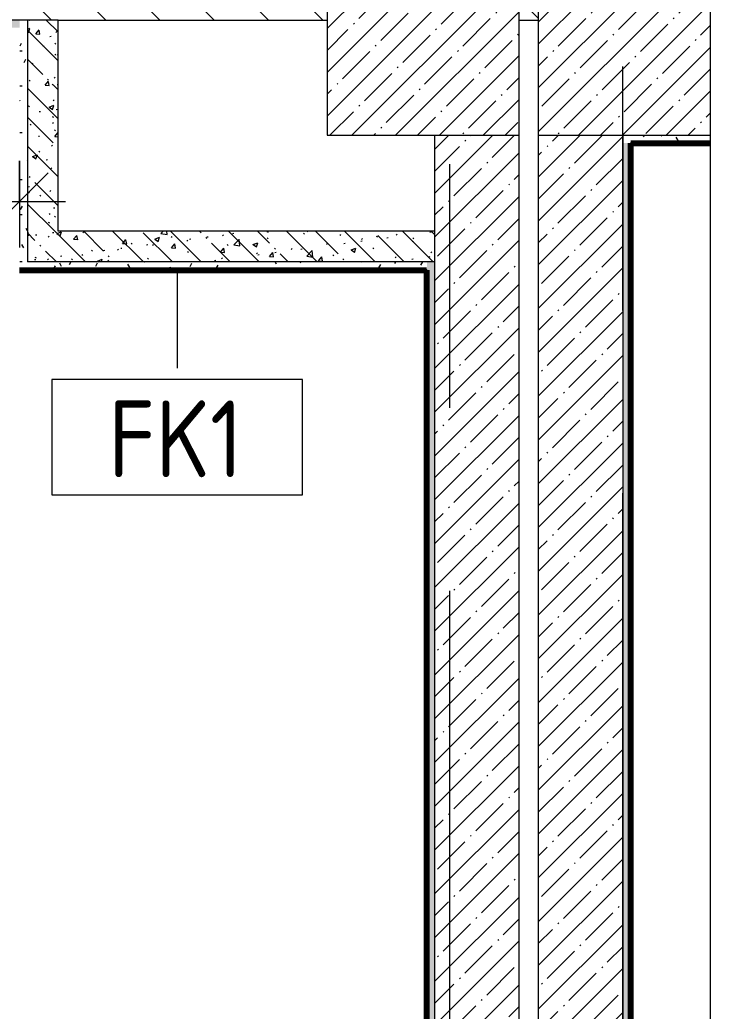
# Model space of a CAD drawing. Header units: millimetres. Extents: x -5426 to 189269, y -8553 to 29000.
# Drawn here: x 37190 to 38988, y 5119 to 7701 of the extents above; entities that cross this region are included whole.
import ezdxf

# ---------------------------------------------------------------- set-up
doc = ezdxf.new("R2010")
doc.units = ezdxf.units.MM
doc.linetypes.add('Осевая', pattern=[3175, 635, -476.25, 1587.5, -476.25])
for name, color, linetype, lineweight in [('A-ANNO-DIMS', 7, 'Continuous', 9), ('A-ANNO-DIMS-100', 7, 'Continuous', 9), ('A-DETL-GENF', 7, 'Continuous', 9), ('A-WALL', 7, 'Continuous', 9), ('A-WALL-IDEN', 7, 'Continuous', 9), ('I-WALL', 7, 'Continuous', 9), ('S-COLS', 7, 'Continuous', 9), ('Оси-2', 7, 'Осевая', 9)]:
    doc.layers.add(name, color=color, linetype=linetype, lineweight=lineweight)
for name, color, linetype, lineweight, true_color in [('A-WALL-3', 7, 'Continuous', 9, 0xff80c0), ('I-WALL-3', 7, 'Continuous', 9, 0xc0c0c0), ('I-WALL-6', 7, 'Continuous', 80, 0xff80c0)]:
    doc.layers.add(name, color=color, linetype=linetype, lineweight=lineweight, true_color=true_color)
doc.styles.add('GOST Common_1', font='GOST_Common.ttf', dxfattribs={"width": 0.9, "height": 200})
doc.styles.add('ISOCPEUR_1', font='isocpeur.ttf', dxfattribs={"width": 0.9, "height": 200})
doc.dimstyles.new('ISO-2_0_0_9К_Средний_округл2', dxfattribs={"dimscale": 304.8, "dimtxt": 199.196235, "dimasz": 0.492126, "dimexe": 0.393701, "dimexo": 0, "dimgap": 0, "dimtad": 1, "dimdec": 0, "dimrnd": 10, "dimzin": 0, "dimdsep": 46, "dimtxsty": 'ISOCPEUR_1', "dimblk1": 'OBLIQUE', "dimblk2": 'OBLIQUE', "dimsah": 1, "dimcen": 0.09, "dimdle": 0.393701, "dimazin": 0, "dimtfac": 1, "dimtdec": 4, "dimtix": 1, "dimtmove": 0, "dimatfit": 3, "dimfxl": 1, "dimtvp": 1, "dimtolj": 1, "dimtzin": 0, "dimarcsym": 2})
pattern_1 = [(45, (0, 0), (-57.02463, 57.02463), []), (45, (57.025, 0), (-57.02463, 57.02463), [100.806, -20.161, 3.353, -16.808])]
pattern_2 = [(135, (0, 0), (-75.43415, -75.43415), [106.68, -17.78, 3.556, -17.78]), (135, (0, 75.39), (-75.43415, -75.43415), []), (50, (0, 0), (127.52922, -11.15758), [13.335, -146.685]), (355, (0, 0), (-24.66966, 133.74002), [10.668, -117.348]), (100.451, (10.63, -0.93), (102.85973, 122.58178), [11.333, -124.663]), (46.184, (0, 35.56), (189.75516, -29.43036), [20.003, -220.028]), (96.636, (15.81, 33.1), (166.1822, 173.1996), [17, -186.995]), (351.184, (0, 35.56), (166.1839, 173.1976), [16.002, -176.022]), (21, (17.78, 26.67), (106.13027, -71.58603), [13.335, -146.685]), (326, (17.78, 26.67), (43.26188, 128.93175), [10.668, -117.348]), (71.451, (26.62, 20.7), (149.39198, 57.34505), [11.333, -124.663]), (37.5, (0, 0), (2.16223, 59.18836), [3.353, -112.573, 3.353, -115.773, -117.792]), (37.5, (0, 0), (2.16223, 59.18836), [-235.052, 3.353, -114.44]), (7.5, (0, 0), (46.77386, 70.12615), [3.353, -64.567, 3.353, -109.906, -44.894]), (7.5, (0, 0), (46.77386, 70.12615), [-181.178, 3.353, -41.542]), (327.5, (-39.65, 0), (94.91367, -4.010093), [3.353, -41.097, 3.353, -135.331, -184.023]), (327.5, (-39.65, 0), (94.91367, -4.010093), [-183.134, 3.353, -180.67]), (317.5, (-57.43, 0), (103.69057, 17.79882), [3.353, -54.432, 3.353, -88.748, -130.683]), (317.5, (-57.43, 0), (103.69057, 17.79882), [-149.885, 3.353, -127.33])]
pattern_3 = [(0, (0, 0), (121.92, 30.48), [10.058, -81.382, 10.058, -81.382, -487.68]), (0, (0, 0), (121.92, 30.48), [-182.88, 10.058, -172.822, 10.058, -81.382, -213.36]), (0, (0, 0), (121.92, 30.48), [-457.2, 10.058, -50.902, 10.058, -142.342]), (120, (45.72, 15.24), (-87.356454, 90.345817), [10.058, -81.382, 10.058, -81.382, -487.68]), (120, (45.72, 15.24), (-87.356454, 90.345817), [-182.88, 10.058, -172.822, 10.058, -81.382, -213.36]), (120, (45.72, 15.24), (-87.356454, 90.345817), [-457.2, 10.058, -50.902, 10.058, -142.342]), (240, (60.96, 76.2), (-34.563546, -120.825817), [10.058, -81.382, 10.058, -81.382, -487.68]), (240, (60.96, 76.2), (-34.563546, -120.825817), [-182.88, 10.058, -172.822, 10.058, -81.382, -213.36]), (240, (60.96, 76.2), (-34.563546, -120.825817), [-457.2, 10.058, -50.902, 10.058, -142.342])]

# ---------------------------------------------------------------- blocks, each defined once
blk = doc.blocks.new('BSC_Колонна _Прямоугольная - 500х500-23286270-План отделки стен 3 этажа в осях 1-12')
at = {"layer": 'S-COLS'}
h = blk.add_hatch(dxfattribs=at)
h.set_pattern_fill('FP_2', color=256, style=0, pattern_type=2)
h.set_pattern_definition([(45, (-38790, -7650), (-57.02463, 57.02463), []), (45, (-38732.975, -7650), (-57.02463, 57.02463), [100.806, -20.161, 3.353, -16.808])])
h.paths.add_polyline_path([(-250, -250), (197.7, -250), (197.7, 250), (-250, 249)])
for p, q in [((197.7, 250), (-250, 250)), ((-250, 249), (-250, -250)), ((-250, -250), (197.7, -250))]:
    blk.add_line(p, q, dxfattribs=at)
blk = doc.blocks.new('BSC_Колонна _Прямоугольная - 500х500-V20-План отделки стен 3 этажа в осях 1-12')
at = {"layer": 'S-COLS'}
h = blk.add_hatch(dxfattribs=at)
h.set_pattern_fill('FP_23', color=256, style=0, pattern_type=2)
h.set_pattern_definition([(45, (-38240, -7650), (-57.02463, 57.02463), []), (45, (-38182.975, -7650), (-57.02463, 57.02463), [100.806, -20.161, 3.353, -16.808])])
h.paths.add_polyline_path([(-250, -250), (250, -250), (250, 250), (-250, 250)])
for p, q in [((250, 250), (-250, 250)), ((-250, 250), (-250, -250)), ((250, -250), (250, 249)), ((-250, -250), (250, -250))]:
    blk.add_line(p, q, dxfattribs=at)
blk = doc.blocks.new('DET_L_Линия разрыва - М100-30654710-План отделки стен 3 этажа в осях 1-12')
at = {"layer": 'A-DETL-GENF'}
blk.add_line((11739.9, 0), (0, 0), dxfattribs=at)
blk = doc.blocks.new('М_стена_0001 - Типоразмер_без рамки-25382661-План отделки стен 3 этажа в осях 1-12')
at = {"layer": 'A-WALL-IDEN'}
for p, q in [((3.258, 1.523), (-3.273, 1.523)), ((-3.273, 1.523), (-3.273, -1.477)), ((3.258, -1.477), (3.258, 1.523)), ((-3.273, -1.477), (3.258, -1.477))]:
    blk.add_line(p, q, dxfattribs=at)
blk = doc.blocks.new('DIMBLOCK27-План отделки стен 3 этажа в осях 1-12')
at = {"layer": 'A-ANNO-DIMS-100'}
for p, q in [((35985.5, 7672), (35985.5, 7107.3)), ((35985.5, 7227.3), (35985.5, 7672)), ((37189, 7333.4), (37189, 7107.3)), ((37189, 7227.3), (37189, 7333.4)), ((35865.5, 7227.3), (37309, 7227.3))]:
    blk.add_line(p, q, dxfattribs=at)
at = {"layer": 'A-ANNO-DIMS-100', "lineweight": 20}
for p, q in [((35985.5, 7227.3), (36060.5, 7302.3)), ((37189, 7227.3), (37264, 7302.3)), ((35985.5, 7227.3), (35910.5, 7152.3)), ((37189, 7227.3), (37114, 7152.3))]:
    blk.add_line(p, q, dxfattribs=at)
at = {"layer": 'A-ANNO-DIMS-100', "color": 0, "insert": (36351.7, 7488.6), "char_height": 200, "width": 565.411, "attachment_point": 1, "line_spacing_factor": 1.149209, "style": 'ISOCPEUR_1'}
blk.add_mtext('1200', dxfattribs=at)
blk = doc.blocks.new('_Oblique')
at = {"color": 0, "linetype": 'ByBlock', "lineweight": -2}
blk.add_line((-0.5, -0.5), (0.5, 0.5), dxfattribs=at)

msp = doc.modelspace()

# ---------------------------------------------------------------- hatches: boundary and pattern name
at = {"layer": 'I-WALL'}
h = msp.add_hatch(dxfattribs=at)
h.set_pattern_fill('FP_10', color=256, style=0, pattern_type=2)
h.set_pattern_definition([(135, (0, 0), (-70.71068, -70.71068), [])])
h.paths.add_polyline_path([(37190, 7700), (37990, 7700), (37990, 7900), (36010, 7900), (36010, 7830), (34810, 7830), (34810, 7900), (33610, 7900), (33610, 7700), (36424.3, 7700)])
h.paths.add_polyline_path([(38540, 7700), (38540, 7899), (38490, 7899), (38490, 7700)])
h.paths.add_polyline_path([(29809.7, 7700), (30510, 7700), (30510, 7900), (29809.7, 7900), (29809.7, 7857.2)])
h = msp.add_hatch(dxfattribs=at)
h.set_pattern_fill('FP_36', color=256, style=0, pattern_type=2)
h.set_pattern_definition(pattern_3)
h.paths.add_polyline_path([(37190, 7680), (37190, 7700), (33610, 7700), (33610, 7680), (37189, 7680)])
h = msp.add_hatch(dxfattribs=at)
h.set_pattern_fill('FP_36', color=256, style=0, pattern_type=2)
h.set_pattern_definition(pattern_3)
h.paths.add_polyline_path([(37210, 7070), (37210, 7700), (37190, 7700), (37190, 7070)])
h = msp.add_hatch(dxfattribs=at)
h.set_pattern_fill('FP_19', color=256, style=0, pattern_type=2)
h.set_pattern_definition(pattern_2)
h.paths.add_polyline_path([(37210, 7150), (37290, 7150), (37290, 7700), (37210, 7700)])
h = msp.add_hatch(dxfattribs=at)
h.set_pattern_fill('FP_12', color=256, style=0, pattern_type=2)
h.set_pattern_definition(pattern_1)
h.paths.add_polyline_path([(38270, 400), (38490, 400), (38490, 7400), (38270, 7400), (38270, 420)])
h = msp.add_hatch(dxfattribs=at)
h.set_pattern_fill('FP_12', color=256, style=0, pattern_type=2)
h.set_pattern_definition(pattern_1)
h.paths.add_polyline_path([(38549.1, 400), (38760, 400), (38760, 7400), (38540, 7400), (38540, 400)])
h = msp.add_hatch(dxfattribs=at)
h.set_pattern_fill('FP_36', color=256, style=0, pattern_type=2)
h.set_pattern_definition(pattern_3)
h.paths.add_polyline_path([(38780, 7380), (38987.7, 7380), (38987.7, 7400), (38760, 7400), (38760, 7380)])
h = msp.add_hatch(dxfattribs=at)
h.set_pattern_fill('FP_36', color=256, style=0, pattern_type=2)
h.set_pattern_definition(pattern_3)
h.paths.add_polyline_path([(38766.7, 400), (38780, 400), (38780, 7380), (38760, 7380), (38760, 400), (38766.5, 400)])
h = msp.add_hatch(dxfattribs=at)
h.set_pattern_fill('FP_19', color=256, style=0, pattern_type=2)
h.set_pattern_definition(pattern_2)
h.paths.add_polyline_path([(38270, 7070), (38270, 7150), (37210, 7150), (37210, 7070), (38250, 7070)])
h = msp.add_hatch(dxfattribs=at)
h.set_pattern_fill('FP_36', color=256, style=0, pattern_type=2)
h.set_pattern_definition(pattern_3)
h.paths.add_polyline_path([(37190, 7050), (38250, 7050), (38250, 7070), (37190, 7070)])
h = msp.add_hatch(dxfattribs=at)
h.set_pattern_fill('FP_36', color=256, style=0, pattern_type=2)
h.set_pattern_definition(pattern_3)
h.paths.add_polyline_path([(38250, 420), (38270, 420), (38270, 7070), (38250, 7070), (38250, 421)])

# ---------------------------------------------------------------- linework, layer by layer
at = {"layer": 'A-WALL'}
for p, q in [((37290, 7700), (33610, 7700)), ((38760, 7400), (38760, 400)), ((38780, 7380), (38781, 7380)), ((38270, 7150), (38270, 400)), ((38270, 7070), (37210, 7070)), ((38249, 7050), (38250, 7050))]:
    msp.add_line(p, q, dxfattribs=at)
at = {"layer": 'A-WALL-3'}
for p, q in [((38780, 7380), (38780, 421)), ((38987.7, 7380), (38781, 7380)), ((38249, 7050), (37190, 7050)), ((38250, 421), (38250, 7050))]:
    msp.add_line(p, q, dxfattribs=at)
at = {"layer": 'A-WALL-IDEN'}
msp.add_line((37599.6, 7049.5), (37599.6, 6793.7), dxfattribs=at)
at = {"layer": 'I-WALL-3'}
for p, q in [((37210, 7700), (37210, 7070)), ((37290, 7150), (37290, 7700)), ((37290, 7700), (37990, 7700)), ((38490, 7700), (38540, 7700)), ((38270, 7400), (38270, 7150)), ((38490, 400), (38490, 7400)), ((38540, 7400), (38540, 400)), ((38270, 7150), (37290, 7150))]:
    msp.add_line(p, q, dxfattribs=at)
at = {"layer": 'I-WALL-6'}
for p, q in [((38781, 421), (38781, 7379)), ((38781, 7379), (38987.7, 7379)), ((37189, 7049), (38249, 7049)), ((38249, 7049), (38249, 421))]:
    msp.add_line(p, q, dxfattribs=at)
at = {"layer": 'Оси-2'}
for p, q in [((38310, 339.8), (38310, 21277.7)), ((38760, 593.7), (38760, 12700))]:
    msp.add_line(p, q, dxfattribs=at)

# ---------------------------------------------------------------- block references
at = {"layer": 'A-DETL-GENF', "rotation": 90.00000000000031}
msp.add_blockref('DET_L_Линия разрыва - М100-30654710-План отделки стен 3 этажа в осях 1-12', (38987.7, -280), dxfattribs=at)
at = {"layer": 'A-WALL-IDEN', "xscale": 99.99999999999993, "yscale": 99.99999999999993, "zscale": 99.99999999999993}
msp.add_blockref('М_стена_0001 - Типоразмер_без рамки-25382661-План отделки стен 3 этажа в осях 1-12', (37600.4, 6611.2), dxfattribs=at)
at = {"layer": 'S-COLS'}
for name, p in [('BSC_Колонна _Прямоугольная - 500х500-V20-План отделки стен 3 этажа в осях 1-12', (38240, 7650)), ('BSC_Колонна _Прямоугольная - 500х500-23286270-План отделки стен 3 этажа в осях 1-12', (38790, 7650))]:
    msp.add_blockref(name, p, dxfattribs=at)

# ---------------------------------------------------------------- texts
at = {"layer": 'A-WALL-IDEN', "insert": (37420.2, 6709.2), "char_height": 200, "width": 447.342, "attachment_point": 1, "style": 'GOST Common_1'}
msp.add_mtext('FK1', dxfattribs=at)

# ---------------------------------------------------------------- dimensions: what is measured, and where the dimension line sits
at = {"layer": 'A-ANNO-DIMS'}
dim = msp.add_linear_dim(base=(37188.9999789, 7227.34432), p1=(35985.4999789, 7672.0000053), p2=(37188.9999789, 7333.4103372), dimstyle='ISO-2_0_0_9К_Средний_округл2', override={"dimpost": '<>', "dimfxl": 1250.222066}, dxfattribs=at)
dim.commit()
dim.dimension.update_dxf_attribs({"geometry": 'DIMBLOCK27-План отделки стен 3 этажа в осях 1-12', "text_midpoint": (36587.2499789, 7327.34432)})

doc.saveas('drawing.dxf')
